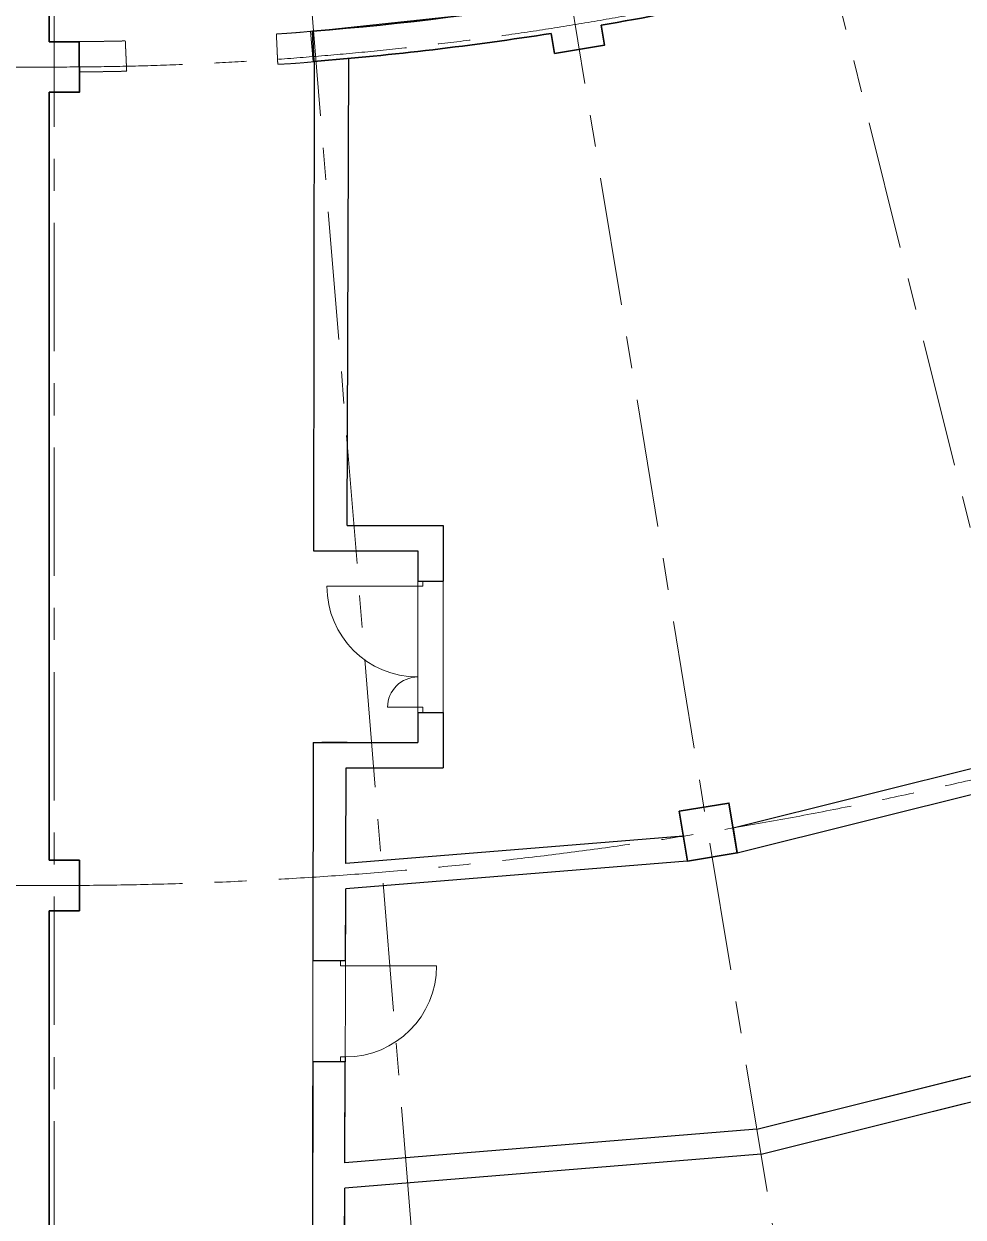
# Model space of a CAD drawing. Header units: millimetres. Extents: x -813692 to 807431, y 0 to 1813163.
# Drawn here: x 991 to 10285, y 840695 to 852504 of the extents above; entities that cross this region are included whole.
import ezdxf

# ---------------------------------------------------------------- set-up
doc = ezdxf.new("R2010")
doc.units = ezdxf.units.MM
doc.linetypes.add('ГОСТ 2.303 4', pattern=[7, 5, -2, 0])
doc.linetypes.add('Линия сетки', pattern=[22.225, 12.7, -3.175, 3.175, -3.175])
for name, color, linetype, lineweight in [('A-ANNO-DIMS', 7, 'Continuous', 9), ('KR_0.35', 252, 'Continuous', 35), ('S-GRID', 252, 'Continuous', 9), ('АР_двери', 252, 'Continuous', 0), ('АР_демонт.несущ', 252, 'ГОСТ 2.303 4', 20), ('АР_кирпич250', 252, 'Continuous', 30), ('АР_монолит', 252, 'Continuous', 50), ('АР_Площади', 252, 'Continuous', 0)]:
    doc.layers.add(name, color=color, linetype=linetype, lineweight=lineweight)

# ---------------------------------------------------------------- blocks, each defined once
blk = doc.blocks.new('КР_подвал')
at = {"layer": 'KR_0.35', "ltscale": 200}
blk.add_line((241205, 68804), (241218, 68504), dxfattribs=at)
for points in [[(238600, 68700), (238600, 76205)], [(243569, 68782), (243601, 68584), (244094, 68665), (244062, 68863)], [(238600, 68700), (238897, 68700), (238900, 68200), (238600, 68200)], [(238600, 60600), (238600, 68200)], [(238600, 60100), (238900, 60100), (238900, 60600), (238600, 60600)], [(238600, 52450), (238600, 60100)]]:
    blk.add_lwpolyline(points, dxfattribs=at)
blk.add_lwpolyline([(244915, 60591), (245408, 60672), (245327, 61165), (244834, 61084)], close=True, dxfattribs=at)
for radius, start, end in [(31550, 274.6443, 284.4279), (31850, 279.7831, 284.4407), (31850, 274.6253, 278.8836)]:
    blk.add_arc((238650, 100250), radius, start, end, dxfattribs=at)
blk = doc.blocks.new('Д-1000-ОП-П')
at = {"layer": 'АР_двери'}
for points in [[(-1699.5, -550), (-1699.5, 350)], [(-1699.5, -550), (-1749.5, -550), (-1749.5, -600), (-1699.5, -600), (-1699.5, -550)], [(-749.5, -550), (-799.5, -550), (-799.5, -600), (-749.5, -600), (-749.5, -550)]]:
    blk.add_lwpolyline(points, dxfattribs=at)
blk.add_arc((-1699.5, -550), 900, 0, 90, dxfattribs=at)
blk = doc.blocks.new('Д-1300-ДП-Л')
at = {"layer": 'АР_двери'}
for points in [[(349, -398), (349, 502)], [(-851, -398), (-851, -98)], [(-901, -398), (-851, -398), (-851, -448), (-901, -448), (-901, -398)], [(349, -398), (399, -398), (399, -448), (349, -448), (349, -398)]]:
    blk.add_lwpolyline(points, dxfattribs=at)
for centre, radius, start, end in [((349, -398), 900, 90, 180), ((-851, -398), 300, 0, 90)]:
    blk.add_arc(centre, radius, start, end, dxfattribs=at)
blk = doc.blocks.new('Оси200')
at = {"layer": 'S-GRID', "linetype": 'Линия сетки', "ltscale": 100}
for q in [(-156868.7, -221543.3), (-148092.2, -220465.7), (-139432.5, -218677.6)]:
    blk.add_line((-165703.8, -113309.3), q, dxfattribs=at)
for points in [[(-165703.8, -113309.3), (-165703.8, -221903.3)], [(-165703.8, -145104.1), (-412703.7, -145103.6)], [(-165703.8, -153204.1), (-412703.7, -153203.6)]]:
    blk.add_lwpolyline(points, dxfattribs=at)
for radius, start, end in [(31794.8, 269.99999, 326), (39894.8, 270, 326), (56094.8, 269.99999, 326), (64194.8, 269.999993, 325.999999), (72294.7, 269.999997, 326.000001)]:
    blk.add_arc((-165703.8, -113309.3), radius, start, end, dxfattribs=at)

msp = doc.modelspace()

# ---------------------------------------------------------------- linework, layer by layer
at = {"layer": 'АР_демонт.несущ', "ltscale": 0.3}
for points in [[(3503.6, 852104.5), (3489.8, 852404.3, 0.0124505), (3846, 852432.2), (3859.9, 852129.9, -0.0188844), (3503.6, 852104.5)], [(1541.3, 852028.6), (1538.7, 852328.4, 0.003332), (1995, 852335.4), (2008.7, 852035.7, -0.0036698), (1541.3, 852028.6)]]:
    msp.add_lwpolyline(points, format="xyb", dxfattribs=at)
at = {"layer": 'АР_кирпич250'}
for p, q in [((4189.8, 847540.2), (4205.6, 852161.2)), ((3865, 852131.7), (3856.3, 847290.2)), ((4189.8, 847540.2), (5139.6, 847540.2)), ((5139.6, 847540.2), (5139.6, 846990.6)), ((3856.3, 847290.2), (4889.6, 847290.2)), ((4889.6, 847290.2), (4889.6, 846990.6)), ((4889.6, 846990.6), (5139.6, 846990.6)), ((8008.7, 844547.2), (13824.6, 845997.2)), ((4889.6, 845690.6), (5139.6, 845690.6)), ((4889.6, 845690.6), (4889.6, 845390.8)), ((5139.6, 845690.6), (5139.6, 845140.8)), ((8049.4, 844299.7), (13904.9, 845759.6)), ((3853.6, 845390.8), (3850.4, 843231.3)), ((3853.6, 845390.8), (4889.6, 845390.8)), ((4189.8, 845390.8), (3939.8, 845390.8)), ((4178.3, 844193.7), (4181.5, 845140.8)), ((4181.5, 845140.8), (5139.6, 845140.8)), ((8008.7, 844547.2), (8049.4, 844299.7)), ((7515.3, 844466.1), (4178.3, 844193.7)), ((7515.3, 844466.1), (7556, 844218.6)), ((7556, 844218.6), (4177.4, 843942.8)), ((4175, 843231.3), (4177.4, 843942.8)), ((4175, 843231.3), (3850.4, 843231.3)), ((8245.4, 841565.9), (15015.3, 843253.8)), ((3849, 842231.3), (3843.7, 838598.6)), ((4171.6, 842231.3), (3849, 842231.3)), ((4168.2, 841233), (4171.6, 842231.3)), ((8286, 841318.3), (12314.2, 842322.7)), ((8245.4, 841565.9), (4168.2, 841233)), ((8286, 841318.3), (4167.3, 840982.1)), ((4160, 838848.6), (4167.3, 840982.1))]:
    msp.add_line(p, q, dxfattribs=at)
at = {"layer": 'АР_Площади', "color": 5, "ltscale": 0.5}
msp.add_lwpolyline([(11548.7, 853513.3), (13981.7, 846313.3), (13745.1, 846233.4), (13824.6, 845997.2), (12953.8, 845780.1), (12743.3, 846624.4), (11481.9, 846309.9), (11692.4, 845465.6), (8008.9, 844546.3), (7968.3, 844793), (7475.1, 844712.1), (7515.5, 844465.3), (4178.3, 844193.7)], dxfattribs=at)
at = {"layer": 'АР_Площади', "ltscale": 0.5}
for points in [[(1241.4, 819927.6), (1241.4, 827527.7), (1541.4, 827527.7), (1541.4, 828027.7), (1241.3, 828027.7), (1241.3, 834877.6), (1641.4, 834877.7), (1641.3, 836077.6), (1241.3, 836077.6), (1241.3, 843727.6), (1541.4, 843727.6), (1541.4, 844227.7), (1241.3, 844227.6), (1241.3, 851827.6), (1541.3, 851827.6), (1538.7, 852328.4), (1241.3, 852328.4), (1241.3, 853238.6)], [(5370.1, 852592.4), (3828.5, 852429.8), (3852.6, 852130.7), (3865, 852131.7), (3856.3, 847290.2), (4889.6, 847290.2), (4889.6, 845390.8), (3853.6, 845390.8), (3843.7, 838598.6), (4768.7, 838598.6), (4768.7, 836332.9), (3840.3, 836257.1), (3830.9, 829756.6), (4128.8, 829756.1), (5370.5, 829908.6), (5535.3, 828196.5), (3828.5, 828120.8), (3820.8, 822812.5)], [(4168.2, 841233), (4177.4, 843942.8), (7556, 844218.6), (8049.4, 844299.7), (13904.9, 845759.6), (14141.1, 845839.4), (15014.6, 843253.6), (8245.4, 841565.9), (4168.2, 841233)], [(4164.1, 840048.7), (4167.3, 840982.1), (8286, 841318.3), (12320.9, 842324.9), (13526.6, 838755.7)]]:
    msp.add_lwpolyline(points, dxfattribs=at)
at = {"layer": 'АР_Площади', "color": 5, "ltscale": 0.5}
msp.add_lwpolyline([(4178.3, 844193.7), (4181.5, 845140.8), (5139.6, 845140.8), (5139.6, 847540.2), (4189.8, 847540.2), (4205.6, 852161.2, 0.0159067), (6210, 852409.8), (6242.6, 852211.5), (6735.7, 852292.5), (6703.4, 852490.8, 0.0203242), (9234, 853033.9, 0.0093659)], format="xyb", dxfattribs=at)

# ---------------------------------------------------------------- block references
at = {"layer": 'A-ANNO-DIMS', "color": 18, "lineweight": 0, "true_color": 0x000000}
msp.add_blockref('Оси200', (166995, 997181.2), dxfattribs=at)
at = {"layer": 'АР_двери', "color": 0}
for name, p, rotation in [('Д-1300-ДП-Л', (4491.6, 846591.6), 90), ('Д-1000-ОП-П', (4725, 841481.8), 270.0000000000001)]:
    msp.add_blockref(name, p, dxfattribs=dict(at, rotation=rotation))
at = {"layer": 'АР_монолит'}
msp.add_blockref('КР_подвал', (-237358.6, 783627.7), dxfattribs=at)

doc.saveas('drawing.dxf')
